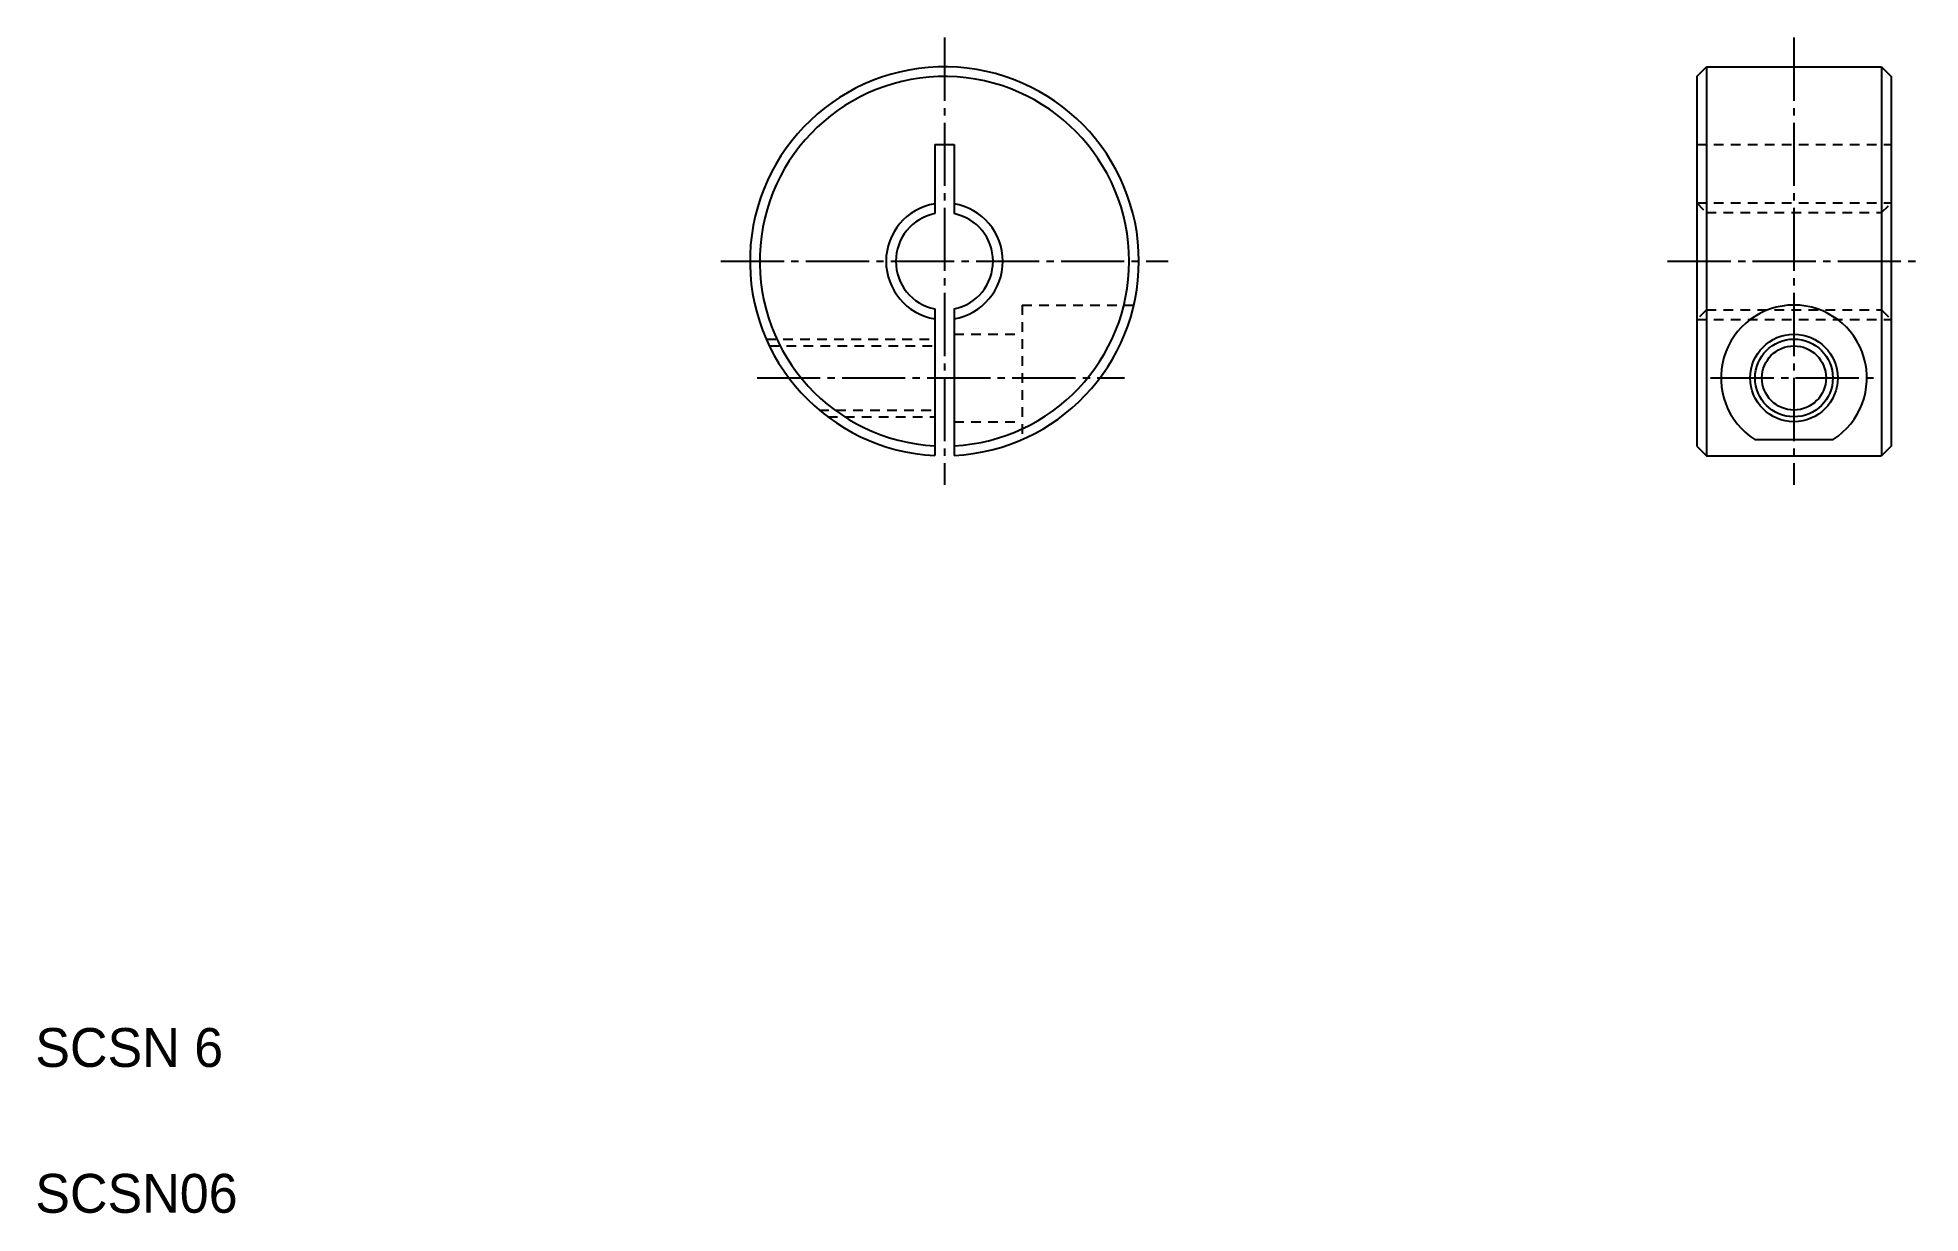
# Model space of a CAD drawing. Extents: x 5.1 to 101.9, y 5 to 65.4.
import ezdxf

# ---------------------------------------------------------------- set-up
doc = ezdxf.new("R2010")
doc.units = 0
doc.header["$LTSCALE"] = 0.25
doc.linetypes.add('CENTER', pattern=[17.5, 13, -1.5, 1.5, -1.5])
doc.linetypes.add('DASHED', pattern=[3.5, 2, -1.5])
doc.layers.get('0').update_dxf_attribs({"linetype": 'CONTINUOUS'})
doc.layers.add('CENTER', color=1, linetype='CENTER')

msp = doc.modelspace()

# ---------------------------------------------------------------- linework, layer by layer
at = {"color": 7, "linetype": 'CONTINUOUS'}
for p, q in [((90.445, 63.433), (90.945, 63.933)), ((90.945, 63.933), (90.945, 43.933)), ((90.945, 63.933), (99.945, 63.933)), ((99.945, 63.933), (99.945, 43.933)), ((99.945, 63.933), (100.445, 63.433)), ((90.445, 63.433), (90.445, 44.433)), ((100.445, 63.433), (100.445, 44.433)), ((51.255, 59.933), (51.255, 56.382)), ((51.255, 59.933), (52.255, 59.933)), ((52.255, 59.933), (52.255, 56.382)), ((51.255, 51.483), (51.255, 43.945)), ((52.255, 51.483), (52.255, 43.945)), ((93.434, 44.768), (97.456, 44.768)), ((90.445, 44.433), (90.945, 43.933)), ((90.945, 43.933), (99.945, 43.933)), ((100.445, 44.433), (99.945, 43.933))]:
    msp.add_line(p, q, dxfattribs=at)
at = {"color": 3, "linetype": 'DASHED'}
for p, q in [((90.445, 59.933), (100.445, 59.933)), ((90.445, 56.933), (100.445, 56.933)), ((90.445, 56.933), (90.945, 56.433)), ((90.945, 56.433), (99.945, 56.433)), ((99.945, 56.433), (100.445, 56.933)), ((55.755, 51.683), (61.498, 51.683)), ((55.755, 51.683), (55.755, 44.768)), ((90.945, 51.433), (90.445, 50.933)), ((90.945, 51.433), (99.945, 51.433)), ((99.945, 51.433), (100.445, 50.933)), ((90.445, 50.933), (100.445, 50.933)), ((42.59, 49.933), (51.255, 49.933)), ((42.751, 49.583), (51.255, 49.583)), ((52.255, 50.183), (55.755, 50.183)), ((45.315, 46.283), (51.255, 46.283)), ((45.755, 45.933), (51.255, 45.933)), ((52.255, 45.683), (55.755, 45.683))]:
    msp.add_line(p, q, dxfattribs=at)
for p, q in [((93.195, 56.433), (93.195, 56.433)), ((95.445, 56.433), (95.445, 56.433))]:
    msp.add_line(p, q)
at = {"color": 7, "linetype": 'CONTINUOUS'}
for radius in [2.25, 1.65]:
    msp.add_circle((95.445, 47.933), radius, dxfattribs=at)
at = {"color": 3, "linetype": 'CONTINUOUS'}
msp.add_circle((95.445, 47.933), 2, dxfattribs=at)
at = {"color": 7, "linetype": 'CONTINUOUS'}
for centre, radius, start, end in [((51.755, 53.933), 10, 0, 267.13403), ((51.755, 53.933), 9.5, 0, 266.98305), ((51.755, 53.933), 2.5, 101.53696, 258.46304), ((51.755, 53.933), 2.5, 0, 78.46304), ((51.755, 53.933), 2.5, 281.53696, 0), ((51.755, 53.933), 10, 272.86599, 0), ((51.755, 53.933), 9.5, 273.01696, 0), ((95.445, 47.933), 3.75, 302.43073, 237.56927)]:
    msp.add_arc(centre, radius, start, end, dxfattribs=at)
at = {"color": 3, "linetype": 'CONTINUOUS'}
for start, end in [(99.59407, 260.40593), (0, 80.40593), (279.59407, 0)]:
    msp.add_arc((51.755, 53.933), 3, start, end, dxfattribs=at)
at = {"layer": 'CENTER', "color": 1, "linetype": 'CENTER'}
for p, q in [((51.755, 65.433), (51.755, 42.433)), ((95.445, 65.433), (95.445, 42.433)), ((40.255, 53.933), (63.255, 53.933)), ((88.945, 53.933), (101.945, 53.933)), ((42.117, 47.933), (61.02, 47.933)), ((91.156, 47.933), (99.82, 47.933))]:
    msp.add_line(p, q, dxfattribs=at)

# ---------------------------------------------------------------- texts
for s, p in [('SCSN 6', (5, 12.5)), ('SCSN06', (5, 5))]:
    msp.add_text(s, height=2).set_placement(p)

doc.saveas('drawing.dxf')
